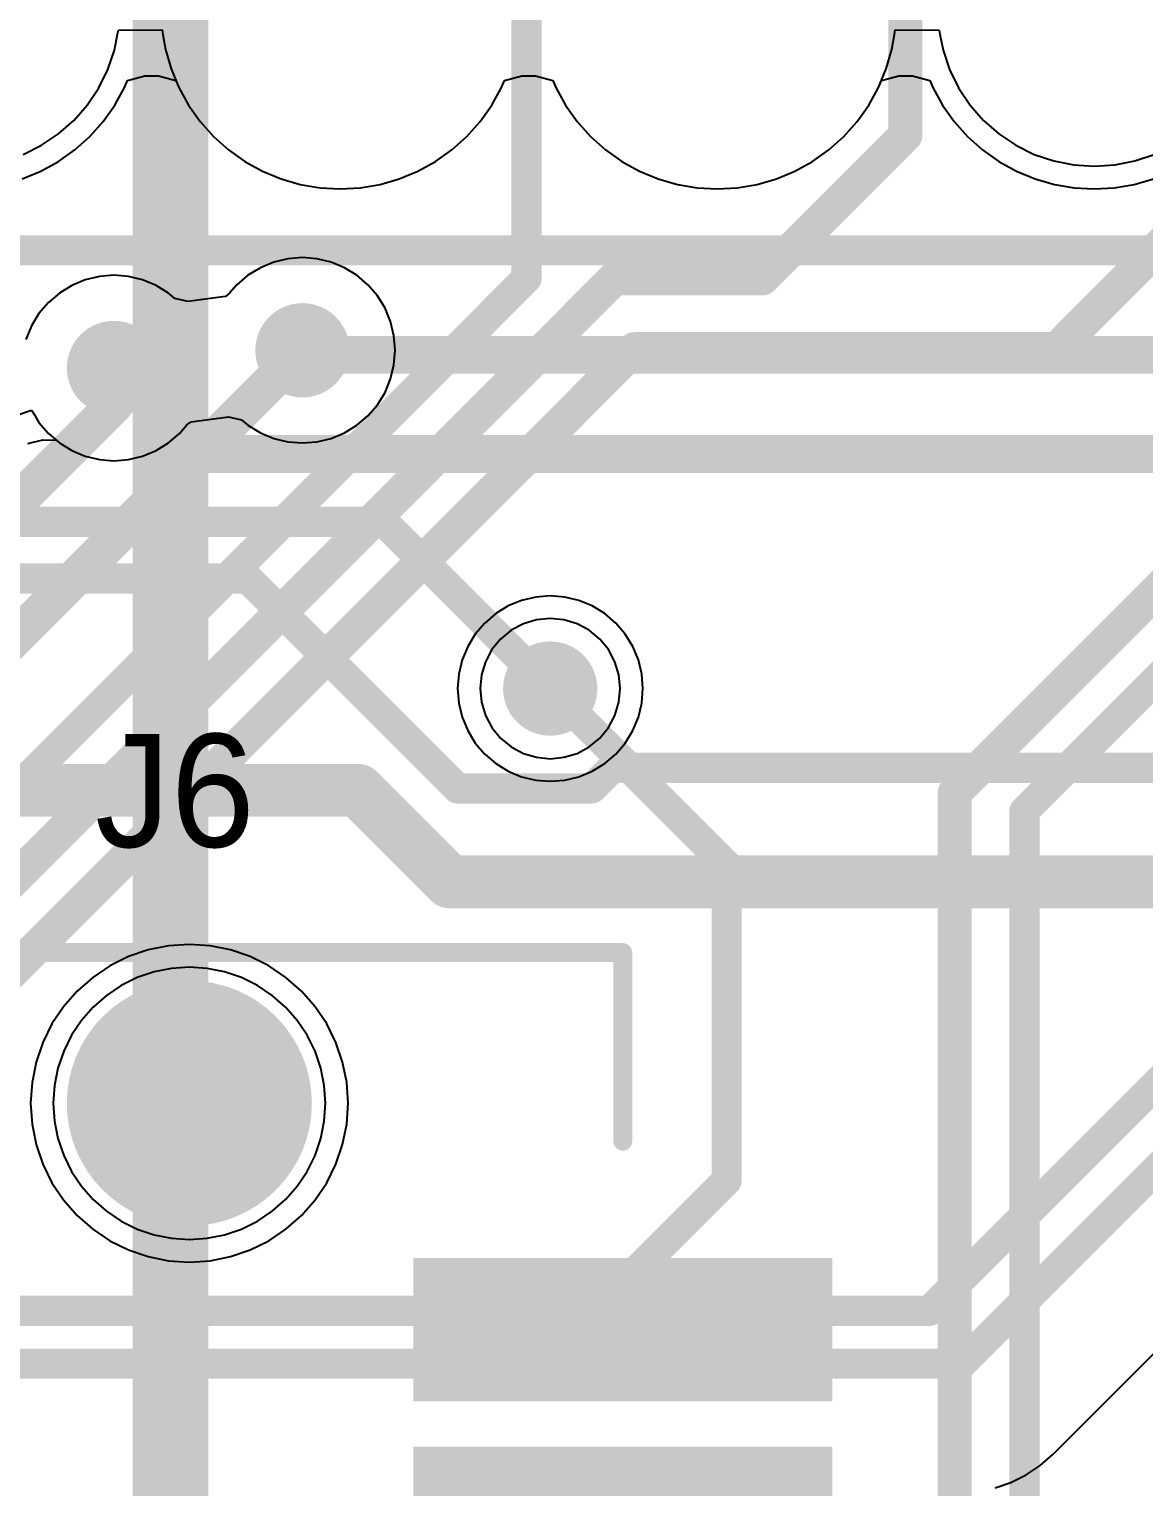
# Model space of a CAD drawing. Header units: millimetres. Extents: x 5.97 to 14.78, y 3.86 to 11.35.
# Drawn here: x 9.0425 to 9.3382, y 6.9883 to 7.3748 of the extents above; entities that cross this region are included whole.
import ezdxf

# ---------------------------------------------------------------- set-up
doc = ezdxf.new("R2010")
doc.units = ezdxf.units.MM
doc.header["$MEASUREMENT"] = 0
for name, color, linetype in [('BottomLayer', 5, 'Continuous'), ('BottomOverlay', 54, 'Continuous'), ('BottomSolder', 6, 'Continuous'), ('Mechanical4', 56, 'Continuous'), ('MidLayer1', 16, 'Continuous'), ('MidLayer2', 76, 'Continuous'), ('MultiLayer', 9, 'Continuous'), ('TopLayer', 1, 'Continuous'), ('TopOverlay', 2, 'Continuous'), ('TopPaste', 8, 'Continuous'), ('TopSolder', 216, 'Continuous')]:
    doc.layers.add(name, color=color, linetype=linetype)

# ---------------------------------------------------------------- blocks, each defined once
blk = doc.blocks.new('H______5X2_1_27___SMD_178')
at = {"layer": 'BottomLayer', "const_width": 0.03}
blk.add_lwpolyline([(0.14504, 0, 1), (0.17504, 0, 1)], format="xyb", close=True, dxfattribs=at)
at = {"layer": 'BottomSolder', "const_width": 0.0325}
blk.add_lwpolyline([(0.14379, 0, 1), (0.17629, 0, 1)], format="xyb", close=True, dxfattribs=at)
at = {"layer": 'MidLayer1', "const_width": 0.03}
blk.add_lwpolyline([(0.14504, 0, 1), (0.17504, 0, 1)], format="xyb", close=True, dxfattribs=at)
at = {"layer": 'MidLayer2', "const_width": 0.03}
blk.add_lwpolyline([(0.14504, 0, 1), (0.17504, 0, 1)], format="xyb", close=True, dxfattribs=at)
at = {"layer": 'MultiLayer', "const_width": 0.03}
blk.add_lwpolyline([(0.14504, 0, 1), (0.17504, 0, 1)], format="xyb", close=True, dxfattribs=at)
at = {"layer": 'TopLayer', "const_width": 0.03}
blk.add_lwpolyline([(0.14504, 0, 1), (0.17504, 0, 1)], format="xyb", close=True, dxfattribs=at)
at = {"layer": 'TopLayer'}
for points in [[(0.034, -0.16752), (0.066, -0.16752), (0.034, -0.0624), (0.066, -0.0624)], [(0.084, -0.16752), (0.116, -0.16752), (0.084, -0.0624), (0.116, -0.0624)]]:
    blk.add_solid(points, dxfattribs=at)
at = {"layer": 'TopOverlay', "const_width": 0.005}
for points in [[(0.2, -0.11496), (0.2, 0.11496)], [(0.2, -0.11496), (0.15, -0.11496)]]:
    blk.add_lwpolyline(points, dxfattribs=at)
at = {"layer": 'TopOverlay', "const_width": 0.0025}
for points in [[(0.14875, -0.11496, 1), (0.15125, -0.11496, 1)], [(0.19875, -0.11496, 1), (0.20125, -0.11496, 1)], [(0.19875, -0.11496, 1), (0.20125, -0.11496, 1)]]:
    blk.add_lwpolyline(points, format="xyb", close=True, dxfattribs=at)
at = {"layer": 'TopPaste'}
for points in [[(0.031, -0.17052), (0.069, -0.17052), (0.031, -0.0594), (0.069, -0.0594)], [(0.081, -0.17052), (0.119, -0.17052), (0.081, -0.0594), (0.119, -0.0594)]]:
    blk.add_solid(points, dxfattribs=at)
at = {"layer": 'TopSolder', "const_width": 0.0325}
blk.add_lwpolyline([(0.14379, 0, 1), (0.17629, 0, 1)], format="xyb", close=True, dxfattribs=at)
at = {"layer": 'TopSolder'}
for points in [[(0.0315, -0.17002), (0.0685, -0.17002), (0.0315, -0.0599), (0.0685, -0.0599)], [(0.0815, -0.17002), (0.1185, -0.17002), (0.0815, -0.0599), (0.1185, -0.0599)]]:
    blk.add_solid(points, dxfattribs=at)

msp = doc.modelspace()

# ---------------------------------------------------------------- linework, layer by layer
at = {"layer": 'BottomLayer'}
for p, q in [((9.31398, 6.99691), (9.37024, 7.05318)), ((9.31062, 6.99397), (9.31398, 6.99691)), ((9.30692, 6.99149), (9.31062, 6.99397)), ((9.2987, 6.98809), (9.30292, 6.98952)), ((9.30292, 6.98952), (9.30692, 6.99149))]:
    msp.add_line(p, q, dxfattribs=at)
for points, const_width in [([(8.69818, 7.31619), (9.40119, 7.31619)], 0.008), ([(9.11619, 7.2885), (9.40037, 7.2885)], 0.01), ([(9.065, 7.285), (9.0878, 7.2622)], 0.01), ([(9.01343, 7.27), (9.03923, 7.2442)], 0.008), ([(9.0878, 7.2622), (9.40035, 7.2622)], 0.01), ([(9.03923, 7.2442), (9.13652, 7.2442)], 0.008), ([(9.13652, 7.2442), (9.18071, 7.2)], 0.008), ([(8.99209, 7.22919), (9.10046, 7.22919)], 0.008), ([(9.10046, 7.22919), (9.15615, 7.1735)], 0.008), ([(9.19169, 7.1735), (9.19719, 7.179)], 0.008), ([(9.19719, 7.179), (9.67615, 7.179)], 0.008), ([(8.95143, 7.17304), (9.12975, 7.17304)], 0.014), ([(9.12975, 7.17304), (9.15403, 7.14876)], 0.014), ([(9.15615, 7.1735), (9.19169, 7.1735)], 0.008), ([(9.15403, 7.14876), (9.67, 7.14876)], 0.014), ([(9.28125, 7.035), (9.36997, 7.12372)], 0.008), ([(9.28988, 7.021), (9.3766, 7.10772)], 0.008), ([(9.00912, 7.035), (9.28125, 7.035)], 0.008), ([(9.00049, 7.021), (9.28988, 7.021)], 0.008)]:
    msp.add_lwpolyline(points, dxfattribs=dict(at, const_width=const_width))
for points, const_width in [([(9.10875, 7.2897, 1), (9.12125, 7.2897, 1)], 0.0125), ([(9.05875, 7.285, 1), (9.07125, 7.285, 1)], 0.0125), ([(9.11369, 7.2885, 1), (9.1187, 7.2885, 1)], 0.005), ([(9.0625, 7.285, 1), (9.0675, 7.285, 1)], 0.005), ([(9.0853, 7.2622, 1), (9.09031, 7.2622, 1)], 0.005), ([(9.0853, 7.2622, 1), (9.09031, 7.2622, 1)], 0.005), ([(9.03723, 7.2442, 1), (9.04123, 7.2442, 1)], 0.004), ([(9.03723, 7.2442, 1), (9.04123, 7.2442, 1)], 0.004), ([(9.13452, 7.2442, 1), (9.13852, 7.2442, 1)], 0.004), ([(9.13452, 7.2442, 1), (9.13852, 7.2442, 1)], 0.004), ([(9.09846, 7.22919, 1), (9.10246, 7.22919, 1)], 0.004), ([(9.09846, 7.22919, 1), (9.10246, 7.22919, 1)], 0.004), ([(9.17446, 7.2, 1), (9.18696, 7.2, 1)], 0.0125), ([(9.17871, 7.2, 1), (9.18271, 7.2, 1)], 0.004), ([(9.19519, 7.179, 1), (9.19919, 7.179, 1)], 0.004), ([(9.19519, 7.179, 1), (9.19919, 7.179, 1)], 0.004), ([(9.12625, 7.17304, 1), (9.13325, 7.17304, 1)], 0.007), ([(9.12625, 7.17304, 1), (9.13325, 7.17304, 1)], 0.007), ([(9.15415, 7.1735, 1), (9.15815, 7.1735, 1)], 0.004), ([(9.15415, 7.1735, 1), (9.15815, 7.1735, 1)], 0.004), ([(9.18969, 7.1735, 1), (9.19369, 7.1735, 1)], 0.004), ([(9.18969, 7.1735, 1), (9.19369, 7.1735, 1)], 0.004), ([(9.15053, 7.14876, 1), (9.15753, 7.14876, 1)], 0.007), ([(9.15053, 7.14876, 1), (9.15753, 7.14876, 1)], 0.007), ([(9.27925, 7.035, 1), (9.28325, 7.035, 1)], 0.004), ([(9.27925, 7.035, 1), (9.28325, 7.035, 1)], 0.004), ([(9.28788, 7.021, 1), (9.29188, 7.021, 1)], 0.004), ([(9.28788, 7.021, 1), (9.29188, 7.021, 1)], 0.004)]:
    msp.add_lwpolyline(points, format="xyb", close=True, dxfattribs=dict(at, const_width=const_width))
at = {"layer": 'BottomOverlay', "const_width": 0.014}
for points in [[(9.08, 7.14), (9.08013, 8.145)], [(9.08, 6.82), (9.08, 7.04)]]:
    msp.add_lwpolyline(points, dxfattribs=at)
at = {"layer": 'BottomOverlay', "const_width": 0.007}
for points in [[(9.0765, 7.14, 1), (9.0835, 7.14, 1)], [(9.0765, 7.04, 1), (9.0835, 7.04, 1)]]:
    msp.add_lwpolyline(points, format="xyb", close=True, dxfattribs=at)
at = {"layer": 'Mechanical4', "const_width": 0.02}
msp.add_lwpolyline([(9.08, 4.43), (9.08, 9.43)], dxfattribs=at)
at = {"layer": 'MidLayer1'}
for p, q in [((9.06595, 7.37347), (9.06617, 7.37458)), ((9.06617, 7.37458), (9.07779, 7.37468)), ((9.07779, 7.37468), (9.078, 7.37345)), ((9.272, 7.37345), (9.27221, 7.37468)), ((9.27221, 7.37468), (9.28383, 7.37458)), ((9.28383, 7.37458), (9.28405, 7.37347)), ((9.06511, 7.36925), (9.06595, 7.37347)), ((9.078, 7.37345), (9.07868, 7.36943)), ((9.27132, 7.36943), (9.272, 7.37345)), ((9.28405, 7.37347), (9.28489, 7.36925)), ((9.06336, 7.36411), (9.06511, 7.36925)), ((9.07868, 7.36943), (9.08016, 7.36431)), ((9.26984, 7.36431), (9.27132, 7.36943)), ((9.28489, 7.36925), (9.28664, 7.36411)), ((9.06096, 7.35924), (9.06336, 7.36411)), ((9.08016, 7.36431), (9.0822, 7.35939)), ((9.2678, 7.35939), (9.26984, 7.36431)), ((9.28664, 7.36411), (9.28904, 7.35924)), ((9.05794, 7.35472), (9.06096, 7.35924)), ((9.0822, 7.35939), (9.08477, 7.35472)), ((9.16523, 7.35472), (9.1678, 7.35939)), ((9.1678, 7.35939), (9.16856, 7.36122)), ((9.16856, 7.36122), (9.17319, 7.36245)), ((9.17319, 7.36245), (9.17681, 7.36245)), ((9.17681, 7.36245), (9.18144, 7.36122)), ((9.18144, 7.36122), (9.1822, 7.35939)), ((9.1822, 7.35939), (9.18477, 7.35472)), ((9.26523, 7.35472), (9.2678, 7.35939)), ((9.28904, 7.35924), (9.29206, 7.35472)), ((9.05436, 7.35064), (9.05794, 7.35472)), ((9.08477, 7.35472), (9.08786, 7.35038)), ((9.16214, 7.35038), (9.16523, 7.35472)), ((9.18477, 7.35472), (9.18786, 7.35038)), ((9.26214, 7.35038), (9.26523, 7.35472)), ((9.29206, 7.35472), (9.29564, 7.35064)), ((9.05028, 7.34706), (9.05436, 7.35064)), ((9.08786, 7.35038), (9.09141, 7.34641)), ((9.15859, 7.34641), (9.16214, 7.35038)), ((9.18786, 7.35038), (9.19141, 7.34641)), ((9.25859, 7.34641), (9.26214, 7.35038)), ((9.29564, 7.35064), (9.29972, 7.34706)), ((9.04089, 7.34164), (9.04576, 7.34404)), ((9.04576, 7.34404), (9.05028, 7.34706)), ((9.09141, 7.34641), (9.09538, 7.34286)), ((9.15462, 7.34286), (9.15859, 7.34641)), ((9.19141, 7.34641), (9.19538, 7.34286)), ((9.25462, 7.34286), (9.25859, 7.34641)), ((9.29972, 7.34706), (9.30424, 7.34404)), ((9.30424, 7.34404), (9.30911, 7.34164)), ((9.09538, 7.34286), (9.09972, 7.33977)), ((9.09972, 7.33977), (9.10439, 7.3372)), ((9.14561, 7.3372), (9.15028, 7.33977)), ((9.15028, 7.33977), (9.15462, 7.34286)), ((9.19538, 7.34286), (9.19972, 7.33977)), ((9.19972, 7.33977), (9.20439, 7.3372)), ((9.24561, 7.3372), (9.25028, 7.33977)), ((9.25028, 7.33977), (9.25462, 7.34286)), ((9.30911, 7.34164), (9.31425, 7.33989)), ((9.31425, 7.33989), (9.31958, 7.33883)), ((9.33042, 7.33883), (9.33575, 7.33989)), ((9.33575, 7.33989), (9.34089, 7.34164)), ((9.10439, 7.3372), (9.10931, 7.33516)), ((9.14069, 7.33516), (9.14561, 7.3372)), ((9.20439, 7.3372), (9.20931, 7.33516)), ((9.24069, 7.33516), (9.24561, 7.3372)), ((9.31958, 7.33883), (9.325, 7.33848)), ((9.325, 7.33848), (9.33042, 7.33883)), ((9.10931, 7.33516), (9.11443, 7.33368)), ((9.11443, 7.33368), (9.11968, 7.33279)), ((9.11968, 7.33279), (9.125, 7.33249)), ((9.125, 7.33249), (9.13032, 7.33279)), ((9.13032, 7.33279), (9.13557, 7.33368)), ((9.13557, 7.33368), (9.14069, 7.33516)), ((9.20931, 7.33516), (9.21443, 7.33368)), ((9.21443, 7.33368), (9.21968, 7.33279)), ((9.21968, 7.33279), (9.225, 7.33249)), ((9.225, 7.33249), (9.23032, 7.33279)), ((9.23032, 7.33279), (9.23557, 7.33368)), ((9.23557, 7.33368), (9.24069, 7.33516)), ((9.10741, 7.31307), (9.10384, 7.31159)), ((9.11116, 7.31397), (9.10741, 7.31307)), ((9.115, 7.31427), (9.11116, 7.31397)), ((9.11884, 7.31397), (9.115, 7.31427)), ((9.12259, 7.31307), (9.11884, 7.31397)), ((9.12616, 7.31159), (9.12259, 7.31307)), ((9.06116, 7.30927), (9.05741, 7.30837)), ((9.065, 7.30958), (9.06116, 7.30927)), ((9.06884, 7.30927), (9.065, 7.30958)), ((9.07259, 7.30837), (9.06884, 7.30927)), ((9.10055, 7.30958), (9.09762, 7.30707)), ((9.10384, 7.31159), (9.10055, 7.30958)), ((9.12945, 7.30958), (9.12616, 7.31159)), ((9.13238, 7.30707), (9.12945, 7.30958)), ((9.05055, 7.30488), (9.04762, 7.30238)), ((9.05384, 7.3069), (9.05055, 7.30488)), ((9.05741, 7.30837), (9.05384, 7.3069)), ((9.07616, 7.3069), (9.07259, 7.30837)), ((9.07945, 7.30488), (9.07616, 7.3069)), ((9.08117, 7.30341), (9.07945, 7.30488)), ((9.09568, 7.3048), (9.09455, 7.30396)), ((9.09762, 7.30707), (9.09568, 7.3048)), ((9.13488, 7.30414), (9.13238, 7.30707)), ((9.04762, 7.30238), (9.04512, 7.29945)), ((9.08462, 7.30267), (9.08117, 7.30341)), ((9.09455, 7.30396), (9.08462, 7.30267)), ((9.1369, 7.30085), (9.13488, 7.30414)), ((9.04512, 7.29945), (9.0431, 7.29616)), ((9.13837, 7.29729), (9.1369, 7.30085)), ((9.13927, 7.29354), (9.13837, 7.29729)), ((9.0431, 7.29616), (9.04163, 7.29259)), ((9.13958, 7.2897), (9.13927, 7.29354)), ((9.13927, 7.28585), (9.13958, 7.2897)), ((9.13837, 7.2821), (9.13927, 7.28585)), ((9.1369, 7.27854), (9.13837, 7.2821)), ((9.13488, 7.27525), (9.1369, 7.27854)), ((9.03201, 7.27), (9.0431, 7.27384)), ((9.0431, 7.27384), (9.0439, 7.27254)), ((9.13238, 7.27232), (9.13488, 7.27525)), ((9.0439, 7.27254), (9.04512, 7.27055)), ((9.04512, 7.27055), (9.04762, 7.26762)), ((9.08432, 7.2699), (9.08545, 7.27073)), ((9.08545, 7.27073), (9.09538, 7.27203)), ((9.09538, 7.27203), (9.09883, 7.27129)), ((9.09883, 7.27129), (9.10055, 7.26981)), ((9.12945, 7.26981), (9.13238, 7.27232)), ((9.04762, 7.26762), (9.05055, 7.26512)), ((9.07945, 7.26512), (9.08238, 7.26762)), ((9.08238, 7.26762), (9.08432, 7.2699)), ((9.10055, 7.26981), (9.10384, 7.2678)), ((9.10384, 7.2678), (9.10741, 7.26632)), ((9.10741, 7.26632), (9.11116, 7.26542)), ((9.11884, 7.26542), (9.12259, 7.26632)), ((9.12259, 7.26632), (9.12616, 7.2678)), ((9.12616, 7.2678), (9.12945, 7.26981)), ((9.05055, 7.26512), (9.05384, 7.2631)), ((9.05384, 7.2631), (9.05741, 7.26163)), ((9.07259, 7.26163), (9.07616, 7.2631)), ((9.07616, 7.2631), (9.07945, 7.26512)), ((9.11116, 7.26542), (9.115, 7.26512)), ((9.115, 7.26512), (9.11884, 7.26542)), ((9.05741, 7.26163), (9.06116, 7.26073)), ((9.06116, 7.26073), (9.065, 7.26042)), ((9.065, 7.26042), (9.06884, 7.26073)), ((9.06884, 7.26073), (9.07259, 7.26163)), ((9.1736, 7.21717), (9.17039, 7.21546)), ((9.17709, 7.21823), (9.1736, 7.21717)), ((9.18071, 7.21859), (9.17709, 7.21823)), ((9.18434, 7.21823), (9.18071, 7.21859)), ((9.18783, 7.21717), (9.18434, 7.21823)), ((9.19104, 7.21546), (9.18783, 7.21717)), ((9.16757, 7.21314), (9.16526, 7.21033)), ((9.17039, 7.21546), (9.16757, 7.21314)), ((9.19386, 7.21314), (9.19104, 7.21546)), ((9.19617, 7.21033), (9.19386, 7.21314)), ((9.16526, 7.21033), (9.16354, 7.20711)), ((9.19789, 7.20711), (9.19617, 7.21033)), ((9.16354, 7.20711), (9.16248, 7.20363)), ((9.19895, 7.20363), (9.19789, 7.20711)), ((9.16248, 7.20363), (9.16213, 7.2)), ((9.1993, 7.2), (9.19895, 7.20363)), ((9.16213, 7.2), (9.16248, 7.19637)), ((9.19895, 7.19637), (9.1993, 7.2)), ((9.16248, 7.19637), (9.16354, 7.19289)), ((9.16354, 7.19289), (9.16526, 7.18967)), ((9.19617, 7.18967), (9.19789, 7.19289)), ((9.19789, 7.19289), (9.19895, 7.19637)), ((9.16526, 7.18967), (9.16757, 7.18686)), ((9.19386, 7.18686), (9.19617, 7.18967)), ((9.16757, 7.18686), (9.17039, 7.18454)), ((9.19104, 7.18454), (9.19386, 7.18686)), ((9.17039, 7.18454), (9.1736, 7.18283)), ((9.1736, 7.18283), (9.17709, 7.18177)), ((9.17709, 7.18177), (9.18071, 7.18141)), ((9.18071, 7.18141), (9.18434, 7.18177)), ((9.18434, 7.18177), (9.18783, 7.18283)), ((9.18783, 7.18283), (9.19104, 7.18454)), ((9.07119, 7.12337), (9.06696, 7.12128)), ((9.07566, 7.12489), (9.07119, 7.12337)), ((9.08029, 7.12581), (9.07566, 7.12489)), ((9.085, 7.12612), (9.08029, 7.12581)), ((9.08971, 7.12581), (9.085, 7.12612)), ((9.09434, 7.12489), (9.08971, 7.12581)), ((9.09881, 7.12337), (9.09434, 7.12489)), ((9.10304, 7.12128), (9.09881, 7.12337)), ((9.06696, 7.12128), (9.06304, 7.11866)), ((9.10696, 7.11866), (9.10304, 7.12128)), ((9.05949, 7.11555), (9.05638, 7.112)), ((9.06304, 7.11866), (9.05949, 7.11555)), ((9.11051, 7.11555), (9.10696, 7.11866)), ((9.11362, 7.112), (9.11051, 7.11555)), ((9.05638, 7.112), (9.05376, 7.10808)), ((9.11624, 7.10808), (9.11362, 7.112)), ((9.05376, 7.10808), (9.05167, 7.10385)), ((9.11833, 7.10385), (9.11624, 7.10808)), ((9.05167, 7.10385), (9.05015, 7.09938)), ((9.11985, 7.09938), (9.11833, 7.10385)), ((9.05015, 7.09938), (9.04923, 7.09475)), ((9.12077, 7.09475), (9.11985, 7.09938)), ((9.04923, 7.09475), (9.04892, 7.09004)), ((9.12108, 7.09004), (9.12077, 7.09475)), ((9.04892, 7.09004), (9.04923, 7.08533)), ((9.12077, 7.08533), (9.12108, 7.09004)), ((9.04923, 7.08533), (9.05015, 7.0807)), ((9.11985, 7.0807), (9.12077, 7.08533)), ((9.05015, 7.0807), (9.05167, 7.07623)), ((9.11833, 7.07623), (9.11985, 7.0807)), ((9.05167, 7.07623), (9.05376, 7.072)), ((9.11624, 7.072), (9.11833, 7.07623)), ((9.05376, 7.072), (9.05638, 7.06808)), ((9.11362, 7.06808), (9.11624, 7.072)), ((9.05638, 7.06808), (9.05949, 7.06453)), ((9.11051, 7.06453), (9.11362, 7.06808)), ((9.05949, 7.06453), (9.06304, 7.06142)), ((9.06304, 7.06142), (9.06696, 7.0588)), ((9.10304, 7.0588), (9.10696, 7.06142)), ((9.10696, 7.06142), (9.11051, 7.06453)), ((9.06696, 7.0588), (9.07119, 7.05671)), ((9.09881, 7.05671), (9.10304, 7.0588)), ((9.07119, 7.05671), (9.07566, 7.05519)), ((9.07566, 7.05519), (9.08029, 7.05427)), ((9.08029, 7.05427), (9.085, 7.05396)), ((9.085, 7.05396), (9.08971, 7.05427)), ((9.08971, 7.05427), (9.09434, 7.05519)), ((9.09434, 7.05519), (9.09881, 7.05671))]:
    msp.add_line(p, q, dxfattribs=at)
at = {"layer": 'MidLayer1', "const_width": 0.0125}
for points in [[(9.10875, 7.2897, 1), (9.12125, 7.2897, 1)], [(9.05875, 7.285, 1), (9.07125, 7.285, 1)], [(9.17446, 7.2, 1), (9.18696, 7.2, 1)]]:
    msp.add_lwpolyline(points, format="xyb", close=True, dxfattribs=at)
at = {"layer": 'MidLayer2'}
for p, q in [((9.06523, 7.35472), (9.0678, 7.35939)), ((9.0678, 7.35939), (9.06856, 7.36122)), ((9.06856, 7.36122), (9.07319, 7.36245)), ((9.07319, 7.36245), (9.07681, 7.36245)), ((9.07681, 7.36245), (9.08144, 7.36122)), ((9.08144, 7.36122), (9.0822, 7.35939)), ((9.0822, 7.35939), (9.08477, 7.35472)), ((9.16523, 7.35472), (9.1678, 7.35939)), ((9.1678, 7.35939), (9.16856, 7.36122)), ((9.16856, 7.36122), (9.17319, 7.36245)), ((9.17319, 7.36245), (9.17681, 7.36245)), ((9.17681, 7.36245), (9.18144, 7.36122)), ((9.18144, 7.36122), (9.1822, 7.35939)), ((9.1822, 7.35939), (9.18477, 7.35472)), ((9.26523, 7.35472), (9.2678, 7.35939)), ((9.2678, 7.35939), (9.26856, 7.36122)), ((9.26856, 7.36122), (9.27319, 7.36245)), ((9.27319, 7.36245), (9.27681, 7.36245)), ((9.27681, 7.36245), (9.28144, 7.36122)), ((9.28144, 7.36122), (9.2822, 7.35939)), ((9.2822, 7.35939), (9.28477, 7.35472)), ((9.06214, 7.35038), (9.06523, 7.35472)), ((9.08477, 7.35472), (9.08786, 7.35038)), ((9.16214, 7.35038), (9.16523, 7.35472)), ((9.18477, 7.35472), (9.18786, 7.35038)), ((9.26214, 7.35038), (9.26523, 7.35472)), ((9.28477, 7.35472), (9.28786, 7.35038)), ((9.05859, 7.34641), (9.06214, 7.35038)), ((9.08786, 7.35038), (9.09141, 7.34641)), ((9.15859, 7.34641), (9.16214, 7.35038)), ((9.18786, 7.35038), (9.19141, 7.34641)), ((9.25859, 7.34641), (9.26214, 7.35038)), ((9.28786, 7.35038), (9.29141, 7.34641)), ((9.05462, 7.34286), (9.05859, 7.34641)), ((9.09141, 7.34641), (9.09538, 7.34286)), ((9.15462, 7.34286), (9.15859, 7.34641)), ((9.19141, 7.34641), (9.19538, 7.34286)), ((9.25462, 7.34286), (9.25859, 7.34641)), ((9.29141, 7.34641), (9.29538, 7.34286)), ((9.04561, 7.3372), (9.05028, 7.33977)), ((9.05028, 7.33977), (9.05462, 7.34286)), ((9.09538, 7.34286), (9.09972, 7.33977)), ((9.09972, 7.33977), (9.10439, 7.3372)), ((9.14561, 7.3372), (9.15028, 7.33977)), ((9.15028, 7.33977), (9.15462, 7.34286)), ((9.19538, 7.34286), (9.19972, 7.33977)), ((9.19972, 7.33977), (9.20439, 7.3372)), ((9.24561, 7.3372), (9.25028, 7.33977)), ((9.25028, 7.33977), (9.25462, 7.34286)), ((9.29538, 7.34286), (9.29972, 7.33977)), ((9.29972, 7.33977), (9.30439, 7.3372)), ((9.04069, 7.33516), (9.04561, 7.3372)), ((9.10439, 7.3372), (9.10931, 7.33516)), ((9.14069, 7.33516), (9.14561, 7.3372)), ((9.20439, 7.3372), (9.20931, 7.33516)), ((9.24069, 7.33516), (9.24561, 7.3372)), ((9.30439, 7.3372), (9.30931, 7.33516)), ((9.10931, 7.33516), (9.11443, 7.33368)), ((9.11443, 7.33368), (9.11968, 7.33279)), ((9.11968, 7.33279), (9.125, 7.33249)), ((9.125, 7.33249), (9.13032, 7.33279)), ((9.13032, 7.33279), (9.13557, 7.33368)), ((9.13557, 7.33368), (9.14069, 7.33516)), ((9.20931, 7.33516), (9.21443, 7.33368)), ((9.21443, 7.33368), (9.21968, 7.33279)), ((9.21968, 7.33279), (9.225, 7.33249)), ((9.225, 7.33249), (9.23032, 7.33279)), ((9.23032, 7.33279), (9.23557, 7.33368)), ((9.23557, 7.33368), (9.24069, 7.33516)), ((9.30931, 7.33516), (9.31443, 7.33368)), ((9.31443, 7.33368), (9.31968, 7.33279)), ((9.31968, 7.33279), (9.325, 7.33249)), ((9.325, 7.33249), (9.33032, 7.33279)), ((9.33032, 7.33279), (9.33557, 7.33368)), ((9.33557, 7.33368), (9.34069, 7.33516)), ((9.10741, 7.31307), (9.10384, 7.31159)), ((9.11116, 7.31397), (9.10741, 7.31307)), ((9.115, 7.31427), (9.11116, 7.31397)), ((9.11884, 7.31397), (9.115, 7.31427)), ((9.12259, 7.31307), (9.11884, 7.31397)), ((9.12616, 7.31159), (9.12259, 7.31307)), ((9.06116, 7.30927), (9.05741, 7.30837)), ((9.065, 7.30958), (9.06116, 7.30927)), ((9.06884, 7.30927), (9.065, 7.30958)), ((9.07259, 7.30837), (9.06884, 7.30927)), ((9.10055, 7.30958), (9.09762, 7.30707)), ((9.10384, 7.31159), (9.10055, 7.30958)), ((9.12945, 7.30958), (9.12616, 7.31159)), ((9.13238, 7.30707), (9.12945, 7.30958)), ((9.05055, 7.30488), (9.04762, 7.30238)), ((9.05384, 7.3069), (9.05055, 7.30488)), ((9.05741, 7.30837), (9.05384, 7.3069)), ((9.07616, 7.3069), (9.07259, 7.30837)), ((9.07945, 7.30488), (9.07616, 7.3069)), ((9.08117, 7.30341), (9.07945, 7.30488)), ((9.09568, 7.3048), (9.09455, 7.30396)), ((9.09762, 7.30707), (9.09568, 7.3048)), ((9.13488, 7.30414), (9.13238, 7.30707)), ((9.04762, 7.30238), (9.04512, 7.29945)), ((9.08462, 7.30267), (9.08117, 7.30341)), ((9.09455, 7.30396), (9.08462, 7.30267)), ((9.1369, 7.30085), (9.13488, 7.30414)), ((9.04512, 7.29945), (9.0431, 7.29616)), ((9.13837, 7.29729), (9.1369, 7.30085)), ((9.13927, 7.29354), (9.13837, 7.29729)), ((9.0431, 7.29616), (9.04163, 7.29259)), ((9.13958, 7.2897), (9.13927, 7.29354)), ((9.13927, 7.28585), (9.13958, 7.2897)), ((9.13837, 7.2821), (9.13927, 7.28585)), ((9.1369, 7.27854), (9.13837, 7.2821)), ((9.13488, 7.27525), (9.1369, 7.27854)), ((9.13238, 7.27232), (9.13488, 7.27525)), ((9.08432, 7.2699), (9.08545, 7.27073)), ((9.08545, 7.27073), (9.09538, 7.27203)), ((9.09538, 7.27203), (9.09883, 7.27129)), ((9.09883, 7.27129), (9.10055, 7.26981)), ((9.12945, 7.26981), (9.13238, 7.27232)), ((9.07945, 7.26512), (9.08238, 7.26762)), ((9.08238, 7.26762), (9.08432, 7.2699)), ((9.10055, 7.26981), (9.10384, 7.2678)), ((9.10384, 7.2678), (9.10741, 7.26632)), ((9.10741, 7.26632), (9.11116, 7.26542)), ((9.11884, 7.26542), (9.12259, 7.26632)), ((9.12259, 7.26632), (9.12616, 7.2678)), ((9.12616, 7.2678), (9.12945, 7.26981)), ((9.04213, 7.26497), (9.04617, 7.26593)), ((9.04617, 7.26593), (9.04971, 7.26584)), ((9.04971, 7.26584), (9.05055, 7.26512)), ((9.05055, 7.26512), (9.05384, 7.2631)), ((9.05384, 7.2631), (9.05741, 7.26163)), ((9.07259, 7.26163), (9.07616, 7.2631)), ((9.07616, 7.2631), (9.07945, 7.26512)), ((9.11116, 7.26542), (9.115, 7.26512)), ((9.115, 7.26512), (9.11884, 7.26542)), ((9.05741, 7.26163), (9.06116, 7.26073)), ((9.06116, 7.26073), (9.065, 7.26042)), ((9.065, 7.26042), (9.06884, 7.26073)), ((9.06884, 7.26073), (9.07259, 7.26163)), ((9.17687, 7.22427), (9.17312, 7.22337)), ((9.18071, 7.22458), (9.17687, 7.22427)), ((9.18456, 7.22427), (9.18071, 7.22458)), ((9.18831, 7.22337), (9.18456, 7.22427)), ((9.16627, 7.21988), (9.16334, 7.21738)), ((9.16956, 7.2219), (9.16627, 7.21988)), ((9.17312, 7.22337), (9.16956, 7.2219)), ((9.19187, 7.2219), (9.18831, 7.22337)), ((9.19516, 7.21988), (9.19187, 7.2219)), ((9.19809, 7.21738), (9.19516, 7.21988)), ((9.16334, 7.21738), (9.16083, 7.21445)), ((9.2006, 7.21445), (9.19809, 7.21738)), ((9.16083, 7.21445), (9.15882, 7.21116)), ((9.20261, 7.21116), (9.2006, 7.21445)), ((9.15882, 7.21116), (9.15734, 7.20759)), ((9.20409, 7.20759), (9.20261, 7.21116)), ((9.15734, 7.20759), (9.15644, 7.20384)), ((9.20499, 7.20384), (9.20409, 7.20759)), ((9.15644, 7.20384), (9.15614, 7.2)), ((9.20529, 7.2), (9.20499, 7.20384)), ((9.15614, 7.2), (9.15644, 7.19616)), ((9.20499, 7.19616), (9.20529, 7.2)), ((9.15644, 7.19616), (9.15734, 7.19241)), ((9.20409, 7.19241), (9.20499, 7.19616)), ((9.15734, 7.19241), (9.15882, 7.18884)), ((9.15882, 7.18884), (9.16083, 7.18555)), ((9.2006, 7.18555), (9.20261, 7.18884)), ((9.20261, 7.18884), (9.20409, 7.19241)), ((9.16083, 7.18555), (9.16334, 7.18262)), ((9.19809, 7.18262), (9.2006, 7.18555)), ((9.16334, 7.18262), (9.16627, 7.18012)), ((9.19516, 7.18012), (9.19809, 7.18262)), ((9.16627, 7.18012), (9.16956, 7.1781)), ((9.16956, 7.1781), (9.17312, 7.17663)), ((9.18831, 7.17663), (9.19187, 7.1781)), ((9.19187, 7.1781), (9.19516, 7.18012)), ((9.17312, 7.17663), (9.17687, 7.17573)), ((9.17687, 7.17573), (9.18071, 7.17542)), ((9.18071, 7.17542), (9.18456, 7.17573)), ((9.18456, 7.17573), (9.18831, 7.17663)), ((9.07951, 7.13177), (9.07411, 7.1307)), ((9.085, 7.13213), (9.07951, 7.13177)), ((9.09049, 7.13177), (9.085, 7.13213)), ((9.09589, 7.1307), (9.09049, 7.13177)), ((9.06889, 7.12893), (9.06395, 7.12649)), ((9.07411, 7.1307), (9.06889, 7.12893)), ((9.10111, 7.12893), (9.09589, 7.1307)), ((9.10604, 7.12649), (9.10111, 7.12893)), ((9.05938, 7.12343), (9.05524, 7.1198)), ((9.06395, 7.12649), (9.05938, 7.12343)), ((9.11062, 7.12343), (9.10604, 7.12649)), ((9.11476, 7.1198), (9.11062, 7.12343)), ((9.05524, 7.1198), (9.05161, 7.11566)), ((9.11839, 7.11566), (9.11476, 7.1198)), ((9.05161, 7.11566), (9.04855, 7.11108)), ((9.12145, 7.11108), (9.11839, 7.11566)), ((9.04855, 7.11108), (9.04611, 7.10615)), ((9.12389, 7.10615), (9.12145, 7.11108)), ((9.04611, 7.10615), (9.04434, 7.10093)), ((9.12566, 7.10093), (9.12389, 7.10615)), ((9.04434, 7.10093), (9.04327, 7.09553)), ((9.12673, 7.09553), (9.12566, 7.10093)), ((9.04327, 7.09553), (9.04291, 7.09004)), ((9.12709, 7.09004), (9.12673, 7.09553)), ((9.04291, 7.09004), (9.04327, 7.08455)), ((9.12673, 7.08455), (9.12709, 7.09004)), ((9.04327, 7.08455), (9.04434, 7.07915)), ((9.12566, 7.07915), (9.12673, 7.08455)), ((9.04434, 7.07915), (9.04611, 7.07393)), ((9.12389, 7.07393), (9.12566, 7.07915)), ((9.04611, 7.07393), (9.04855, 7.06899)), ((9.12145, 7.06899), (9.12389, 7.07393)), ((9.04855, 7.06899), (9.05161, 7.06442)), ((9.11839, 7.06442), (9.12145, 7.06899)), ((9.05161, 7.06442), (9.05524, 7.06028)), ((9.11476, 7.06028), (9.11839, 7.06442)), ((9.05524, 7.06028), (9.05938, 7.05665)), ((9.11062, 7.05665), (9.11476, 7.06028)), ((9.05938, 7.05665), (9.06395, 7.05359)), ((9.06395, 7.05359), (9.06889, 7.05115)), ((9.10111, 7.05115), (9.10604, 7.05359)), ((9.10604, 7.05359), (9.11062, 7.05665)), ((9.06889, 7.05115), (9.07411, 7.04938)), ((9.09589, 7.04938), (9.10111, 7.05115)), ((9.07411, 7.04938), (9.07951, 7.04831)), ((9.07951, 7.04831), (9.085, 7.04795)), ((9.085, 7.04795), (9.09049, 7.04831)), ((9.09049, 7.04831), (9.09589, 7.04938))]:
    msp.add_line(p, q, dxfattribs=at)
at = {"layer": 'MidLayer2', "const_width": 0.0125}
for points in [[(9.10875, 7.2897, 1), (9.12125, 7.2897, 1)], [(9.05875, 7.285, 1), (9.07125, 7.285, 1)], [(9.17446, 7.2, 1), (9.18696, 7.2, 1)]]:
    msp.add_lwpolyline(points, format="xyb", close=True, dxfattribs=at)
at = {"layer": 'MultiLayer', "const_width": 0.0125}
for points in [[(9.10875, 7.2897, 1), (9.12125, 7.2897, 1)], [(9.05875, 7.285, 1), (9.07125, 7.285, 1)], [(9.17446, 7.2, 1), (9.18696, 7.2, 1)]]:
    msp.add_lwpolyline(points, format="xyb", close=True, dxfattribs=at)
at = {"layer": 'TopLayer'}
for points, const_width in [([(9.17443, 7.30874), (9.17443, 7.52443)], 0.008), ([(9.27493, 7.34672), (9.27493, 7.40055)], 0.009), ([(9.288, 7.17238), (9.47493, 7.35932)], 0.009), ([(9.23695, 7.30874), (9.27493, 7.34672)], 0.009), ([(9.315, 7.29), (9.37507, 7.35007)], 0.009), ([(8.99124, 7.12554), (9.17443, 7.30874)], 0.008), ([(8.99607, 7.10704), (9.19777, 7.30874)], 0.009), ([(9.19777, 7.30874), (9.23695, 7.30874)], 0.009), ([(8.96984, 7.14454), (9.115, 7.2897)], 0.01), ([(9.00111, 7.08804), (9.20307, 7.29)], 0.009), ([(9.20307, 7.29), (9.315, 7.29)], 0.009), ([(9.065, 7.27512), (9.065, 7.285)], 0.01), ([(8.99142, 7.20154), (9.065, 7.27512)], 0.01), ([(9.3065, 7.16755), (9.35895, 7.22)], 0.008), ([(9.18071, 7.2), (9.2275, 7.15321)], 0.008), ([(9.288, 6.9715), (9.288, 7.17238)], 0.009), ([(9.3065, 6.6615), (9.3065, 7.16755)], 0.008), ([(9.2275, 7.06955), (9.2275, 7.15321)], 0.008), ([(9.18795, 7.03), (9.2275, 7.06955)], 0.008)]:
    msp.add_lwpolyline(points, dxfattribs=dict(at, const_width=const_width))
for points, const_width in [([(9.27268, 7.34672, 1), (9.27718, 7.34672, 1)], 0.0045), ([(9.27268, 7.34672, 1), (9.27718, 7.34672, 1)], 0.0045), ([(9.17243, 7.30874, 1), (9.17643, 7.30874, 1)], 0.004), ([(9.17243, 7.30874, 1), (9.17643, 7.30874, 1)], 0.004), ([(9.19552, 7.30874, 1), (9.20002, 7.30874, 1)], 0.0045), ([(9.19552, 7.30874, 1), (9.20002, 7.30874, 1)], 0.0045), ([(9.2347, 7.30874, 1), (9.2392, 7.30874, 1)], 0.0045), ([(9.2347, 7.30874, 1), (9.2392, 7.30874, 1)], 0.0045), ([(9.10875, 7.2897, 1), (9.12125, 7.2897, 1)], 0.0125), ([(9.05875, 7.285, 1), (9.07125, 7.285, 1)], 0.0125), ([(9.1125, 7.2897, 1), (9.1175, 7.2897, 1)], 0.005), ([(9.20082, 7.29, 1), (9.20532, 7.29, 1)], 0.0045), ([(9.20082, 7.29, 1), (9.20532, 7.29, 1)], 0.0045), ([(9.31275, 7.29, 1), (9.31725, 7.29, 1)], 0.0045), ([(9.31275, 7.29, 1), (9.31725, 7.29, 1)], 0.0045), ([(9.0625, 7.285, 1), (9.0675, 7.285, 1)], 0.005), ([(9.0625, 7.27512, 1), (9.0675, 7.27512, 1)], 0.005), ([(9.0625, 7.27512, 1), (9.0675, 7.27512, 1)], 0.005), ([(9.17446, 7.2, 1), (9.18696, 7.2, 1)], 0.0125), ([(9.17871, 7.2, 1), (9.18271, 7.2, 1)], 0.004), ([(9.28575, 7.17238, 1), (9.29025, 7.17238, 1)], 0.0045), ([(9.28575, 7.17238, 1), (9.29025, 7.17238, 1)], 0.0045), ([(9.3045, 7.16755, 1), (9.3085, 7.16755, 1)], 0.004), ([(9.3045, 7.16755, 1), (9.3085, 7.16755, 1)], 0.004), ([(9.2255, 7.15321, 1), (9.2295, 7.15321, 1)], 0.004), ([(9.2255, 7.15321, 1), (9.2295, 7.15321, 1)], 0.004), ([(9.2255, 7.06955, 1), (9.2295, 7.06955, 1)], 0.004), ([(9.2255, 7.06955, 1), (9.2295, 7.06955, 1)], 0.004), ([(9.18595, 7.03, 1), (9.18995, 7.03, 1)], 0.004)]:
    msp.add_lwpolyline(points, format="xyb", close=True, dxfattribs=dict(at, const_width=const_width))
at = {"layer": 'TopOverlay', "const_width": 0.014}
msp.add_lwpolyline([(9.08, 7.22), (9.08, 7.295)], dxfattribs=at)
at = {"layer": 'TopOverlay', "const_width": 0.007}
for points in [[(9.0765, 7.295, 1), (9.0835, 7.295, 1)], [(9.0765, 7.22, 1), (9.0835, 7.22, 1)]]:
    msp.add_lwpolyline(points, format="xyb", close=True, dxfattribs=at)

# ---------------------------------------------------------------- block references
at = {"rotation": 90}
msp.add_blockref('H______5X2_1_27___SMD_178', (9.085, 6.93), dxfattribs=at)

# ---------------------------------------------------------------- texts
at = {"layer": 'TopOverlay'}
msp.add_text('J6', height=0.03, dxfattribs=at).set_placement((9.06, 7.158))

doc.saveas('drawing.dxf')
